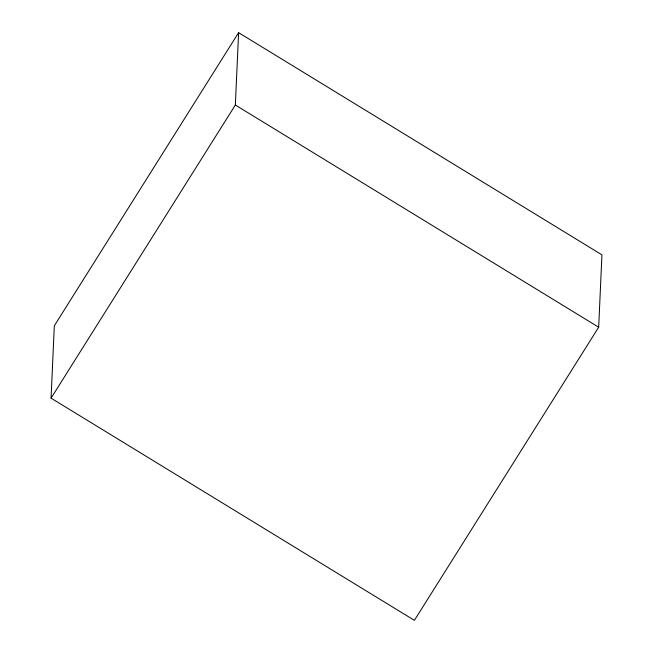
<?xml version="1.0" encoding="UTF-8"?>
<svg xmlns="http://www.w3.org/2000/svg" width="653" height="653" viewBox="0 0 653 653"><rect width="100%" height="100%" fill="white"/><g stroke="black" fill="none" stroke-linecap="round" stroke-linejoin="round"><path stroke-width="0.98" d="M51.065 398.15L54.321 325.782L238.606 32.65L601.935 254.85L598.679 327.218L414.394 620.35L51.065 398.15L235.349 105.019L238.606 32.65M235.349 105.019L598.679 327.218"/></g></svg>
